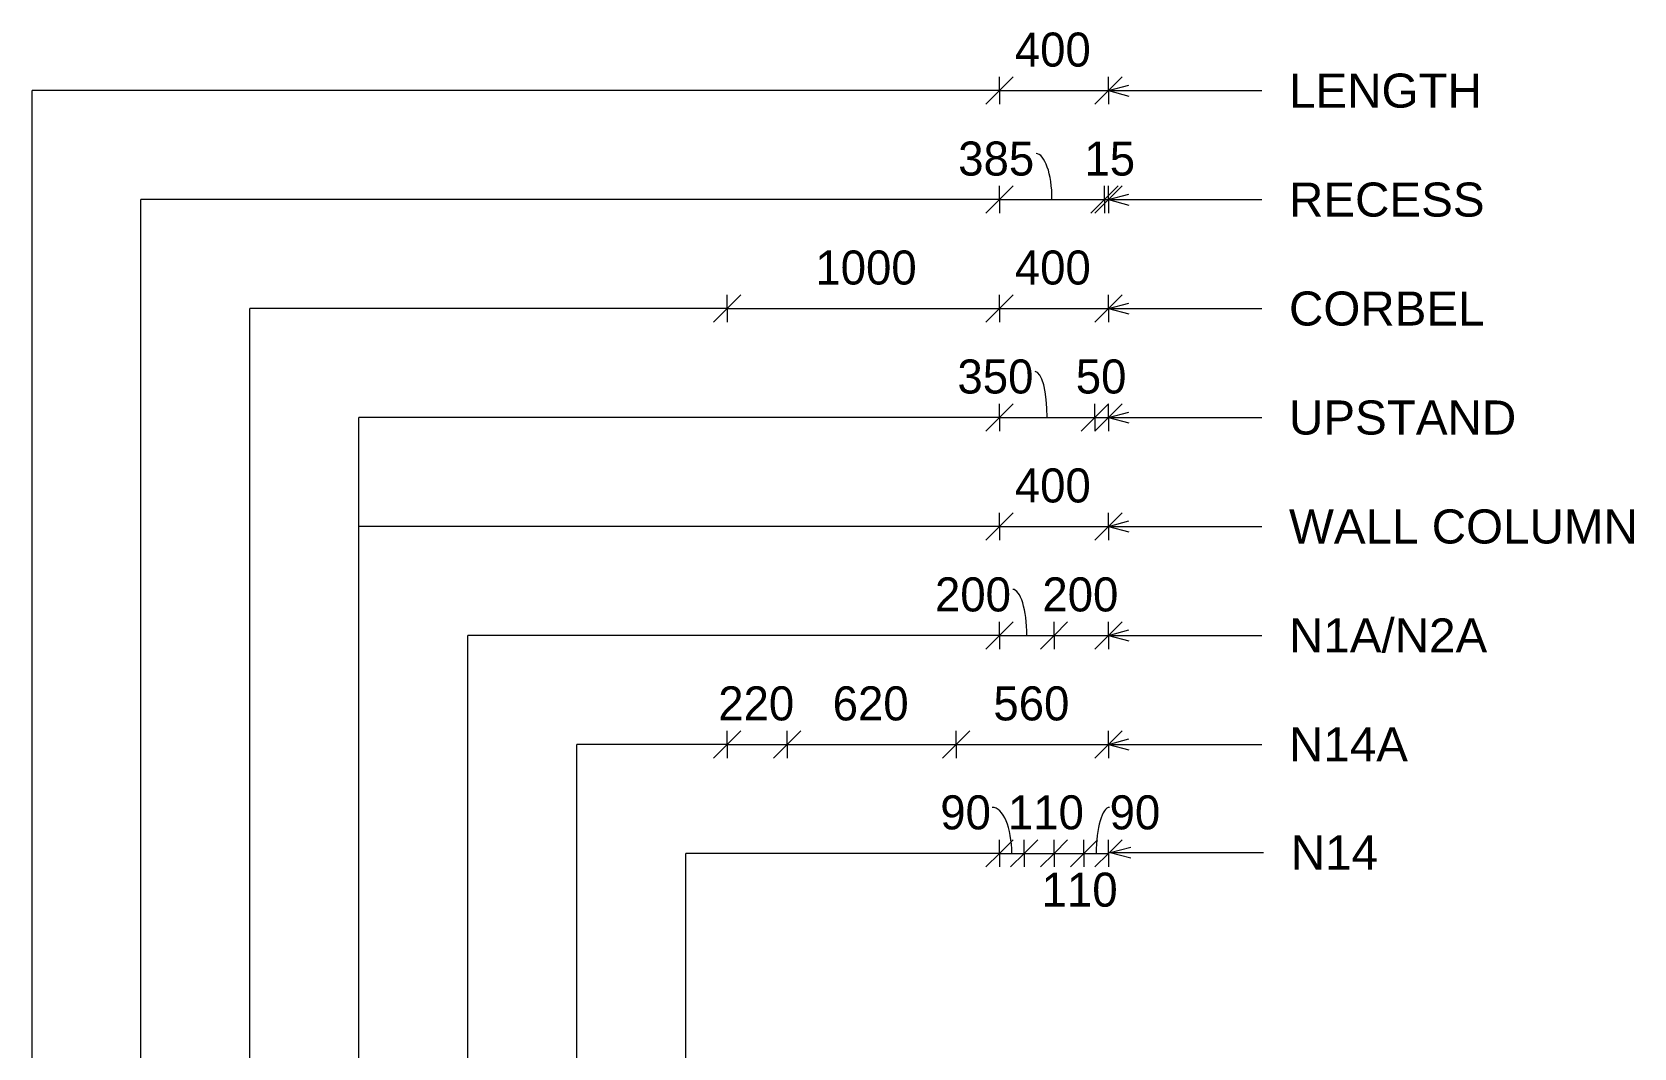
# Model space of a CAD drawing. Header units: millimetres. Extents: x 8947 to 23851, y -1969 to 15078.
# Drawn here: x 9162 to 15043, y 4633 to 8363 of the extents above; entities that cross this region are included whole.
import ezdxf

# ---------------------------------------------------------------- set-up
doc = ezdxf.new("R2010")
doc.units = ezdxf.units.MM
for name, color, linetype, lineweight in [('A-ANNO-DIMS', 211, 'Continuous', 9), ('A-ANNO-DIMS-50', 211, 'Continuous', 9), ('A-DETL-MBND', 5, 'Continuous', 18), ('G-ANNO-TEXT', 231, 'Continuous', 9)]:
    doc.layers.add(name, color=color, linetype=linetype, lineweight=lineweight)
doc.styles.add('Arial', font='arial.ttf', dxfattribs={"height": 125})
doc.styles.add('Nirmala UI Semilight', font='NirmalaS.ttf', dxfattribs={"height": 125})
doc.dimstyles.new('Arrow_Filled_-_2_5_NI_UI', dxfattribs={"dimscale": 304.8, "dimtxt": 130.920493, "dimasz": 0.328084, "dimexe": 0.164042, "dimexo": 0.0625, "dimgap": 0.164042, "dimtad": 1, "dimdec": 0, "dimzin": 0, "dimdsep": 46, "dimtxsty": 'Nirmala UI Semilight', "dimblk1": 'OBLIQUE', "dimblk2": 'OBLIQUE', "dimsah": 1, "dimcen": 0.09, "dimazin": 0, "dimtfac": 1, "dimtdec": 4, "dimtix": 1, "dimtmove": 1, "dimatfit": 3, "dimfxl": 0.164042, "dimfxlon": 1, "dimtvp": 1, "dimtolj": 1, "dimtzin": 0, "dimarcsym": 2})
doc.dimstyles.new('Arrow_Filled_-_2_5_NI_UI_1', dxfattribs={"dimscale": 304.8, "dimtxt": 130.920493, "dimasz": 0.328084, "dimexe": 0.164042, "dimexo": 0.0625, "dimgap": 0.164042, "dimtad": 1, "dimdec": 0, "dimzin": 0, "dimdsep": 46, "dimtxsty": 'Nirmala UI Semilight', "dimblk1": 'OBLIQUE', "dimblk2": 'OBLIQUE', "dimsah": 1, "dimcen": 0.09, "dimazin": 0, "dimtfac": 1, "dimtdec": 4, "dimtix": 1, "dimtmove": 0, "dimatfit": 3, "dimfxl": 0.164042, "dimfxlon": 1, "dimtvp": 1, "dimtolj": 1, "dimtzin": 0, "dimarcsym": 2})
doc.dimstyles.new('Arrow_Filled_-_2_5_NI_UI_2', dxfattribs={"dimscale": 304.8, "dimtxt": 130.920493, "dimasz": 0.328084, "dimexe": 0.164042, "dimexo": 0.0625, "dimgap": 0.164042, "dimtad": 1, "dimdec": 0, "dimzin": 0, "dimdsep": 46, "dimtxsty": 'Nirmala UI Semilight', "dimblk1": 'OBLIQUE', "dimblk2": 'OBLIQUE', "dimsah": 1, "dimcen": 0.09, "dimazin": 0, "dimtfac": 1, "dimtdec": 4, "dimtix": 1, "dimtmove": 2, "dimatfit": 3, "dimfxl": 0.164042, "dimfxlon": 1, "dimtvp": 1, "dimtolj": 1, "dimtzin": 0, "dimarcsym": 2})

# ---------------------------------------------------------------- blocks, each defined once
blk = doc.blocks.new('DIMBLOCK1-Elevation Right1')
at = {"layer": 'A-ANNO-DIMS-50'}
for p, q in [((12713.8, 5347.6), (12763.8, 5397.6)), ((12713.8, 5347.6), (12713.8, 5397.6)), ((12803.8, 5347.6), (12853.8, 5397.6)), ((12803.8, 5347.6), (12803.8, 5397.6)), ((12713.8, 5347.6), (12663.8, 5297.6)), ((12713.8, 5347.6), (12803.8, 5347.6)), ((12713.8, 5347.6), (12713.8, 5297.6)), ((12803.8, 5347.6), (12753.8, 5297.6)), ((12803.8, 5347.6), (12803.8, 5297.6))]:
    blk.add_line(p, q, dxfattribs=at)
blk.add_ellipse((12686.7, 5347.6), major_axis=(0, 169), ratio=0.426753, start_param=4.712389, end_param=6.283185, dxfattribs=at)
at = {"layer": 'A-ANNO-DIMS-50', "color": 0, "insert": (12496.2, 5560.7), "char_height": 125, "width": 228.516, "attachment_point": 1, "line_spacing_factor": 1.142579, "style": 'Nirmala UI Semilight'}
blk.add_mtext('90', dxfattribs=at)
blk = doc.blocks.new('_Oblique')
at = {"color": 0, "linetype": 'ByBlock', "lineweight": -2}
blk.add_line((-0.5, -0.5), (0.5, 0.5), dxfattribs=at)
blk = doc.blocks.new('DIMBLOCK2-Elevation Right1')
at = {"layer": 'A-ANNO-DIMS-50'}
for p, q in [((12803.8, 5347.6), (12853.8, 5397.6)), ((12803.8, 5347.6), (12803.8, 5397.6)), ((12913.8, 5347.6), (12963.8, 5397.6)), ((12913.8, 5347.6), (12913.8, 5397.6)), ((12803.8, 5347.6), (12753.8, 5297.6)), ((12803.8, 5347.6), (12913.8, 5347.6)), ((12803.8, 5347.6), (12803.8, 5297.6)), ((12913.8, 5347.6), (12863.8, 5297.6)), ((12913.8, 5347.6), (12913.8, 5297.6))]:
    blk.add_line(p, q, dxfattribs=at)
at = {"layer": 'A-ANNO-DIMS-50', "color": 0, "insert": (12744.5, 5560.7), "char_height": 125, "width": 274.219, "attachment_point": 1, "line_spacing_factor": 1.142579, "style": 'Nirmala UI Semilight'}
blk.add_mtext('110', dxfattribs=at)
blk = doc.blocks.new('DIMBLOCK3-Elevation Right1')
at = {"layer": 'A-ANNO-DIMS-50'}
for p, q in [((12913.8, 5347.6), (12963.8, 5397.6)), ((12913.8, 5347.6), (12913.8, 5397.6)), ((13023.7, 5347.6), (13073.7, 5397.6)), ((13023.7, 5347.6), (13023.7, 5397.6)), ((12913.8, 5347.6), (12863.8, 5297.6)), ((12913.8, 5347.6), (13023.7, 5347.6)), ((12913.8, 5347.6), (12913.8, 5297.6)), ((13023.7, 5347.6), (12973.7, 5297.6)), ((13023.7, 5347.6), (13023.7, 5297.6))]:
    blk.add_line(p, q, dxfattribs=at)
at = {"layer": 'A-ANNO-DIMS-50', "color": 0, "insert": (12868.4, 5276.9), "char_height": 125, "width": 274.219, "attachment_point": 1, "line_spacing_factor": 1.142579, "style": 'Nirmala UI Semilight'}
blk.add_mtext('110', dxfattribs=at)
blk = doc.blocks.new('DIMBLOCK4-Elevation Right1')
at = {"layer": 'A-ANNO-DIMS-50'}
for p, q in [((13023.7, 5347.6), (13073.7, 5397.6)), ((13023.7, 5347.6), (13023.7, 5397.6)), ((13113.8, 5347.6), (13163.8, 5397.6)), ((13113.8, 5347.6), (13113.8, 5397.6)), ((13023.7, 5347.6), (12973.7, 5297.6)), ((13023.7, 5347.6), (13113.8, 5347.6)), ((13023.7, 5347.6), (13023.7, 5297.6)), ((13113.8, 5347.6), (13063.8, 5297.6)), ((13113.8, 5347.6), (13113.8, 5297.6))]:
    blk.add_line(p, q, dxfattribs=at)
blk.add_ellipse((13117.8, 5347.6), major_axis=(0, 169), ratio=0.290123, start_param=0, end_param=1.570796, dxfattribs=at)
at = {"layer": 'A-ANNO-DIMS-50', "color": 0, "insert": (13117.8, 5560.7), "char_height": 125, "width": 228.516, "attachment_point": 1, "line_spacing_factor": 1.142579, "style": 'Nirmala UI Semilight'}
blk.add_mtext('90', dxfattribs=at)
blk = doc.blocks.new('DIMBLOCK5-Elevation Right1')
at = {"layer": 'A-ANNO-DIMS-50'}
for p, q in [((11713.8, 5747.6), (11763.8, 5797.6)), ((11713.8, 5747.6), (11713.8, 5797.6)), ((11933.8, 5747.6), (11983.8, 5797.6)), ((11933.8, 5747.6), (11933.8, 5797.6)), ((11713.8, 5747.6), (11663.8, 5697.6)), ((11713.8, 5747.6), (11933.8, 5747.6)), ((11713.8, 5747.6), (11713.8, 5697.6)), ((11933.8, 5747.6), (11883.8, 5697.6)), ((11933.8, 5747.6), (11933.8, 5697.6))]:
    blk.add_line(p, q, dxfattribs=at)
at = {"layer": 'A-ANNO-DIMS-50', "color": 0, "insert": (11681, 5960.7), "char_height": 125, "width": 342.774, "attachment_point": 1, "line_spacing_factor": 1.142579, "style": 'Nirmala UI Semilight'}
blk.add_mtext('220', dxfattribs=at)
blk = doc.blocks.new('DIMBLOCK6-Elevation Right1')
at = {"layer": 'A-ANNO-DIMS-50'}
for p, q in [((11933.8, 5747.6), (11983.8, 5797.6)), ((11933.8, 5747.6), (11933.8, 5797.6)), ((12554.1, 5747.6), (12604.1, 5797.6)), ((12554.1, 5747.6), (12554.1, 5797.6)), ((11933.8, 5747.6), (11883.8, 5697.6)), ((11933.8, 5747.6), (12554.1, 5747.6)), ((11933.8, 5747.6), (11933.8, 5697.6)), ((12554.1, 5747.6), (12504.1, 5697.6)), ((12554.1, 5747.6), (12554.1, 5697.6))]:
    blk.add_line(p, q, dxfattribs=at)
at = {"layer": 'A-ANNO-DIMS-50', "color": 0, "insert": (12101.2, 5960.7), "char_height": 125, "width": 342.774, "attachment_point": 1, "line_spacing_factor": 1.142579, "style": 'Nirmala UI Semilight'}
blk.add_mtext('620', dxfattribs=at)
blk = doc.blocks.new('DIMBLOCK7-Elevation Right1')
at = {"layer": 'A-ANNO-DIMS-50'}
for p, q in [((12554.1, 5747.6), (12604.1, 5797.6)), ((12554.1, 5747.6), (12554.1, 5797.6)), ((13113.8, 5747.6), (13163.8, 5797.6)), ((13113.8, 5747.6), (13113.8, 5797.6)), ((12554.1, 5747.6), (12504.1, 5697.6)), ((12554.1, 5747.6), (13113.8, 5747.6)), ((12554.1, 5747.6), (12554.1, 5697.6)), ((13113.8, 5747.6), (13063.8, 5697.6)), ((13113.8, 5747.6), (13113.8, 5697.6))]:
    blk.add_line(p, q, dxfattribs=at)
at = {"layer": 'A-ANNO-DIMS-50', "color": 0, "insert": (12691.2, 5960.7), "char_height": 125, "width": 342.774, "attachment_point": 1, "line_spacing_factor": 1.142579, "style": 'Nirmala UI Semilight'}
blk.add_mtext('560', dxfattribs=at)
blk = doc.blocks.new('DIMBLOCK8-Elevation Right1')
at = {"layer": 'A-ANNO-DIMS-50'}
for p, q in [((12713.8, 6547.6), (12763.8, 6597.6)), ((12713.8, 6547.6), (12713.8, 6597.6)), ((13113.8, 6547.6), (13163.8, 6597.6)), ((13113.8, 6547.6), (13113.8, 6597.6)), ((12713.8, 6547.6), (12663.8, 6497.6)), ((12713.8, 6547.6), (13113.8, 6547.6)), ((12713.8, 6547.6), (12713.8, 6497.6)), ((13113.8, 6547.6), (13063.8, 6497.6)), ((13113.8, 6547.6), (13113.8, 6497.6))]:
    blk.add_line(p, q, dxfattribs=at)
at = {"layer": 'A-ANNO-DIMS-50', "color": 0, "insert": (12769.8, 6760.7), "char_height": 125, "width": 345.63, "attachment_point": 1, "line_spacing_factor": 1.142579, "style": 'Nirmala UI Semilight'}
blk.add_mtext('400', dxfattribs=at)
blk = doc.blocks.new('DIMBLOCK9-Elevation Right1')
at = {"layer": 'A-ANNO-DIMS-50'}
for p, q in [((12713.8, 6947.6), (12663.8, 6897.6)), ((12713.8, 6947.6), (12763.8, 6997.6)), ((12713.8, 6947.6), (12713.8, 6997.6)), ((12713.8, 6947.6), (13063.8, 6947.6)), ((12713.8, 6947.6), (12713.8, 6897.6)), ((13063.8, 6947.6), (13013.8, 6897.6)), ((13063.8, 6947.6), (13113.8, 6997.6)), ((13063.8, 6947.6), (13063.8, 6997.6)), ((13063.8, 6947.6), (13063.8, 6897.6))]:
    blk.add_line(p, q, dxfattribs=at)
blk.add_ellipse((12844.8, 6947.6), major_axis=(0, 169), ratio=0.260208, start_param=4.712389, end_param=6.283185, dxfattribs=at)
at = {"layer": 'A-ANNO-DIMS-50', "color": 0, "insert": (12559.2, 7160.7), "char_height": 125, "width": 342.774, "attachment_point": 1, "line_spacing_factor": 1.142579, "style": 'Nirmala UI Semilight'}
blk.add_mtext('350', dxfattribs=at)
blk = doc.blocks.new('DIMBLOCK10-Elevation Right1')
at = {"layer": 'A-ANNO-DIMS-50'}
for p, q in [((13063.8, 6947.6), (13013.8, 6897.6)), ((13063.8, 6947.6), (13113.8, 6997.6)), ((13063.8, 6947.6), (13063.8, 6997.6)), ((13063.8, 6947.6), (13113.8, 6947.6)), ((13113.8, 6947.6), (13063.8, 6897.6)), ((13063.8, 6947.6), (13063.8, 6897.6)), ((13113.8, 6947.6), (13163.8, 6997.6)), ((13113.8, 6947.6), (13113.8, 6997.6)), ((13113.8, 6947.6), (13113.8, 6897.6))]:
    blk.add_line(p, q, dxfattribs=at)
at = {"layer": 'A-ANNO-DIMS-50', "color": 0, "insert": (12993.6, 7160.7), "char_height": 125, "width": 228.516, "attachment_point": 1, "line_spacing_factor": 1.142579, "style": 'Nirmala UI Semilight'}
blk.add_mtext('50', dxfattribs=at)
blk = doc.blocks.new('DIMBLOCK11-Elevation Right1')
at = {"layer": 'A-ANNO-DIMS-50'}
for p, q in [((11713.8, 7347.6), (11763.8, 7397.6)), ((11713.8, 7347.6), (11713.8, 7397.6)), ((12713.8, 7347.6), (12763.8, 7397.6)), ((12713.8, 7347.6), (12713.8, 7397.6)), ((11713.8, 7347.6), (11663.8, 7297.6)), ((11713.8, 7347.6), (12713.8, 7347.6)), ((11713.8, 7347.6), (11713.8, 7297.6)), ((12713.8, 7347.6), (12663.8, 7297.6)), ((12713.8, 7347.6), (12713.8, 7297.6))]:
    blk.add_line(p, q, dxfattribs=at)
at = {"layer": 'A-ANNO-DIMS-50', "color": 0, "insert": (12037.7, 7560.7), "char_height": 125, "width": 422.754, "attachment_point": 1, "line_spacing_factor": 1.142579, "style": 'Nirmala UI Semilight'}
blk.add_mtext('1000', dxfattribs=at)
blk = doc.blocks.new('DIMBLOCK12-Elevation Right1')
at = {"layer": 'A-ANNO-DIMS-50'}
for p, q in [((12713.8, 7347.6), (12763.8, 7397.6)), ((12713.8, 7347.6), (12713.8, 7397.6)), ((13113.8, 7347.6), (13163.8, 7397.6)), ((13113.8, 7347.6), (13113.8, 7397.6)), ((12713.8, 7347.6), (12663.8, 7297.6)), ((12713.8, 7347.6), (13113.8, 7347.6)), ((12713.8, 7347.6), (12713.8, 7297.6)), ((13113.8, 7347.6), (13063.8, 7297.6)), ((13113.8, 7347.6), (13113.8, 7297.6))]:
    blk.add_line(p, q, dxfattribs=at)
at = {"layer": 'A-ANNO-DIMS-50', "color": 0, "insert": (12769.8, 7560.7), "char_height": 125, "width": 345.63, "attachment_point": 1, "line_spacing_factor": 1.142579, "style": 'Nirmala UI Semilight'}
blk.add_mtext('400', dxfattribs=at)
blk = doc.blocks.new('DIMBLOCK13-Elevation Right1')
at = {"layer": 'A-ANNO-DIMS-50'}
for p, q in [((12713.8, 7747.6), (12763.8, 7797.6)), ((12713.8, 7747.6), (12713.8, 7797.6)), ((13098.8, 7747.6), (13148.8, 7797.6)), ((13098.8, 7747.6), (13098.8, 7797.6)), ((12713.8, 7747.6), (12663.8, 7697.6)), ((12713.8, 7747.6), (13098.8, 7747.6)), ((12713.8, 7747.6), (12713.8, 7697.6)), ((13098.8, 7747.6), (13048.8, 7697.6)), ((13098.8, 7747.6), (13098.8, 7697.6))]:
    blk.add_line(p, q, dxfattribs=at)
blk.add_ellipse((12847.7, 7747.6), major_axis=(0, 169), ratio=0.346649, start_param=4.712389, end_param=6.283185, dxfattribs=at)
at = {"layer": 'A-ANNO-DIMS-50', "color": 0, "insert": (12562.1, 7960.7), "char_height": 125, "width": 342.774, "attachment_point": 1, "line_spacing_factor": 1.142579, "style": 'Nirmala UI Semilight'}
blk.add_mtext('385', dxfattribs=at)
blk = doc.blocks.new('DIMBLOCK14-Elevation Right1')
at = {"layer": 'A-ANNO-DIMS-50'}
for p, q in [((13098.8, 7747.6), (13148.8, 7797.6)), ((13098.8, 7747.6), (13098.8, 7797.6)), ((13113.8, 7747.6), (13163.8, 7797.6)), ((13113.8, 7747.6), (13113.8, 7797.6)), ((13098.8, 7747.6), (13048.8, 7697.6)), ((13113.8, 7747.6), (13063.8, 7697.6)), ((13098.8, 7747.6), (13113.8, 7747.6)), ((13098.8, 7747.6), (13098.8, 7697.6)), ((13113.8, 7747.6), (13113.8, 7697.6))]:
    blk.add_line(p, q, dxfattribs=at)
at = {"layer": 'A-ANNO-DIMS-50', "color": 0, "insert": (13025.4, 7960.7), "char_height": 125, "width": 194.238, "attachment_point": 1, "line_spacing_factor": 1.142579, "style": 'Nirmala UI Semilight'}
blk.add_mtext('15', dxfattribs=at)
blk = doc.blocks.new('DIMBLOCK15-Elevation Right1')
at = {"layer": 'A-ANNO-DIMS-50'}
for p, q in [((12713.8, 6147.6), (12763.8, 6197.6)), ((12713.8, 6147.6), (12713.8, 6197.6)), ((12913.8, 6147.6), (12963.8, 6197.6)), ((12913.8, 6147.6), (12913.8, 6197.6)), ((12713.8, 6147.6), (12663.8, 6097.6)), ((12713.8, 6147.6), (12913.8, 6147.6)), ((12713.8, 6147.6), (12713.8, 6097.6)), ((12913.8, 6147.6), (12863.8, 6097.6)), ((12913.8, 6147.6), (12913.8, 6097.6))]:
    blk.add_line(p, q, dxfattribs=at)
blk.add_ellipse((12762.5, 6147.6), major_axis=(0, 169), ratio=0.303784, start_param=4.712389, end_param=6.283185, dxfattribs=at)
at = {"layer": 'A-ANNO-DIMS-50', "color": 0, "insert": (12476.8, 6360.7), "char_height": 125, "width": 342.774, "attachment_point": 1, "line_spacing_factor": 1.142579, "style": 'Nirmala UI Semilight'}
blk.add_mtext('200', dxfattribs=at)
blk = doc.blocks.new('DIMBLOCK16-Elevation Right1')
at = {"layer": 'A-ANNO-DIMS-50'}
for p, q in [((12913.8, 6147.6), (12963.8, 6197.6)), ((12913.8, 6147.6), (12913.8, 6197.6)), ((13113.8, 6147.6), (13163.8, 6197.6)), ((13113.8, 6147.6), (13113.8, 6197.6)), ((12913.8, 6147.6), (12863.8, 6097.6)), ((12913.8, 6147.6), (13113.8, 6147.6)), ((12913.8, 6147.6), (12913.8, 6097.6)), ((13113.8, 6147.6), (13063.8, 6097.6)), ((13113.8, 6147.6), (13113.8, 6097.6))]:
    blk.add_line(p, q, dxfattribs=at)
at = {"layer": 'A-ANNO-DIMS-50', "color": 0, "insert": (12871, 6360.7), "char_height": 125, "width": 342.774, "attachment_point": 1, "line_spacing_factor": 1.142579, "style": 'Nirmala UI Semilight'}
blk.add_mtext('200', dxfattribs=at)
blk = doc.blocks.new('DIMBLOCK17-Elevation Right1')
at = {"layer": 'A-ANNO-DIMS-50'}
for p, q in [((12713.8, 8147.6), (12763.8, 8197.6)), ((12713.8, 8147.6), (12713.8, 8197.6)), ((13113.8, 8147.6), (13163.8, 8197.6)), ((13113.8, 8147.6), (13113.8, 8197.6)), ((12713.8, 8147.6), (12663.8, 8097.6)), ((12713.8, 8147.6), (13113.8, 8147.6)), ((12713.8, 8147.6), (12713.8, 8097.6)), ((13113.8, 8147.6), (13063.8, 8097.6)), ((13113.8, 8147.6), (13113.8, 8097.6))]:
    blk.add_line(p, q, dxfattribs=at)
at = {"layer": 'A-ANNO-DIMS-50', "color": 0, "insert": (12769.8, 8360.7), "char_height": 125, "width": 345.63, "attachment_point": 1, "line_spacing_factor": 1.142579, "style": 'Nirmala UI Semilight'}
blk.add_mtext('400', dxfattribs=at)

msp = doc.modelspace()

# ---------------------------------------------------------------- linework, layer by layer
at = {"layer": 'A-DETL-MBND'}
for p, q in [((9162, 3660), (9162, 8147.6)), ((12713.8, 8147.6), (9162, 8147.6)), ((9562, 3660), (9562, 7747.6)), ((12713.8, 7747.6), (9562, 7747.6)), ((9962, 3660), (9962, 7347.6)), ((11713.8, 7347.6), (9962, 7347.6)), ((10362, 3660), (10362, 6947.6)), ((12713.8, 6947.6), (10362, 6947.6)), ((12713.8, 6547.6), (10362, 6547.6)), ((10762, 3660), (10762, 6147.6)), ((12713.8, 6147.6), (10762, 6147.6)), ((11162, 3660), (11162, 5747.6)), ((11713.8, 5747.6), (11162, 5747.6)), ((11562, 3660), (11562, 5347.6)), ((12713.8, 5347.6), (11562, 5347.6))]:
    msp.add_line(p, q, dxfattribs=at)
at = {"layer": 'G-ANNO-TEXT', "color": 7}
for p, q in [((13113.8, 8147.6), (13188.8, 8167.7)), ((13113.8, 8147.6), (13188.8, 8127.6)), ((13113.8, 8147.6), (13676.3, 8147.6)), ((13113.8, 7747.6), (13188.8, 7767.7)), ((13113.8, 7747.6), (13188.8, 7727.6)), ((13113.8, 7747.6), (13676.3, 7747.6)), ((13113.8, 7347.6), (13188.8, 7367.7)), ((13113.8, 7347.6), (13188.8, 7327.6)), ((13113.8, 7347.6), (13676.3, 7347.6)), ((13113.8, 6947.6), (13188.8, 6967.7)), ((13113.8, 6947.6), (13188.8, 6927.6)), ((13113.8, 6947.6), (13676.3, 6947.6)), ((13113.8, 6547.6), (13188.8, 6567.7)), ((13113.8, 6547.6), (13188.8, 6527.6)), ((13113.8, 6547.6), (13676.3, 6547.6)), ((13113.8, 6147.6), (13188.8, 6167.7)), ((13113.8, 6147.6), (13188.8, 6127.6)), ((13113.8, 6147.6), (13676.3, 6147.6)), ((13113.8, 5747.6), (13188.8, 5767.7)), ((13113.8, 5747.6), (13188.8, 5727.6)), ((13113.8, 5747.6), (13676.3, 5747.6)), ((13120.1, 5350.8), (13195.1, 5370.9)), ((13120.1, 5350.8), (13195.1, 5330.7)), ((13120.1, 5350.8), (13682.6, 5350.8))]:
    msp.add_line(p, q, dxfattribs=at)

# ---------------------------------------------------------------- texts
at = {"layer": 'G-ANNO-TEXT', "color": 7, "char_height": 125, "attachment_point": 1, "rotation": 359.9997, "style": 'Arial'}
for s, insert, width in [('LENGTH', (13776.3, 8210.1), 857.806), ('RECESS', (13776.3, 7810.1), 865.822), ('CORBEL', (13776.3, 7410.1), 865.822), ('UPSTAND', (13776.3, 7010.1), 1010.126), ('WALL COLUMN', (13776.3, 6610.1), 1551.265), ('N1A/N2A', (13776.3, 6210.1), 877.848), ('N14A', (13776.3, 5810.1), 525.105), ('N14', (13782.6, 5413.3), 384.81)]:
    msp.add_mtext(s, dxfattribs=dict(at, insert=insert, width=width))

# ---------------------------------------------------------------- dimensions: what is measured, and where the dimension line sits
at = {"layer": 'A-ANNO-DIMS'}
for base, p1, p2, override, picture, middle in [((13113.8, 8147.6), (12713.8, 8097.6), (13113.8, 8097.6), {"dimpost": '<>', "dimfxl": 400}, 'DIMBLOCK17-Elevation Right1', (12913.8, 8262.2)), ((13113.8, 7747.6), (13098.8, 7697.6), (13113.8, 7697.6), {"dimpost": '<>', "dimfxl": 15}, 'DIMBLOCK14-Elevation Right1', (13106.3, 7862.6)), ((12713.8, 7347.6), (11713.8, 7297.6), (12713.8, 7297.6), {"dimpost": '<>', "dimfxl": 1000}, 'DIMBLOCK11-Elevation Right1', (12213.8, 7462.6)), ((13113.8, 7347.6), (12713.8, 7297.6), (13113.8, 7297.6), {"dimpost": '<>', "dimfxl": 400}, 'DIMBLOCK12-Elevation Right1', (12913.8, 7462.2)), ((13113.8, 6947.6), (13063.8, 6897.6), (13113.8, 6897.6), {"dimpost": '<>', "dimfxl": 50}, 'DIMBLOCK10-Elevation Right1', (13088.8, 7062.2)), ((13113.8, 6547.6), (12713.8, 6497.6), (13113.8, 6497.6), {"dimpost": '<>', "dimfxl": 400}, 'DIMBLOCK8-Elevation Right1', (12913.8, 6662.2)), ((13113.8, 6147.6), (12913.8, 6097.6), (13113.8, 6097.6), {"dimpost": '<>', "dimfxl": 200.000926}, 'DIMBLOCK16-Elevation Right1', (13013.8, 6262.2)), ((11933.8, 5747.6), (11713.8, 5697.6), (11933.8, 5697.6), {"dimpost": '<>', "dimfxl": 220}, 'DIMBLOCK5-Elevation Right1', (11823.8, 5862.2)), ((12554.1, 5747.6), (11933.8, 5697.6), (12554.1, 5697.6), {"dimpost": '<>', "dimfxl": 620.341385}, 'DIMBLOCK6-Elevation Right1', (12244, 5862.3)), ((13113.8, 5747.6), (12554.1, 5697.6), (13113.8, 5697.6), {"dimpost": '<>', "dimfxl": 559.658615}, 'DIMBLOCK7-Elevation Right1', (12834, 5862.3)), ((12913.8, 5347.6), (12803.8, 5297.6), (12913.8, 5297.6), {"dimpost": '<>', "dimfxl": 110}, 'DIMBLOCK2-Elevation Right1', (12858.8, 5462.6))]:
    dim = msp.add_linear_dim(base=base, p1=p1, p2=p2, dimstyle='Arrow_Filled_-_2_5_NI_UI_1', override=override, dxfattribs=at)
    dim.commit()
    dim.dimension.update_dxf_attribs({"geometry": picture, "text_midpoint": middle})
for base, p1, p2, dimstyle, override, picture, middle in [((13098.8, 7747.6), (12713.8, 7697.6), (13098.8, 7697.6), 'Arrow_Filled_-_2_5_NI_UI', {"dimpost": '<>', "dimfxl": 385}, 'DIMBLOCK13-Elevation Right1', (12733.5, 7877.4)), ((13063.8, 6947.6), (12713.8, 6897.6), (13063.8, 6897.6), 'Arrow_Filled_-_2_5_NI_UI', {"dimpost": '<>', "dimfxl": 350}, 'DIMBLOCK9-Elevation Right1', (12730.6, 7077.4)), ((12913.8, 6147.6), (12713.8, 6097.6), (12913.8, 6097.6), 'Arrow_Filled_-_2_5_NI_UI', {"dimpost": '<>', "dimfxl": 199.999074}, 'DIMBLOCK15-Elevation Right1', (12648.2, 6277.4)), ((12803.8, 5347.6), (12713.8, 5297.6), (12803.8, 5297.6), 'Arrow_Filled_-_2_5_NI_UI', {"dimpost": '<>', "dimfxl": 90}, 'DIMBLOCK1-Elevation Right1', (12610.5, 5477.4)), ((13113.8, 5347.6), (13023.7, 5297.6), (13113.8, 5297.6), 'Arrow_Filled_-_2_5_NI_UI', {"dimpost": '<>', "dimfxl": 90.057026}, 'DIMBLOCK4-Elevation Right1', (13232.1, 5477.4)), ((13023.7, 5347.6), (12913.8, 5297.6), (13023.7, 5297.6), 'Arrow_Filled_-_2_5_NI_UI_2', {"dimpost": '<>', "dimfxl": 109.942974}, 'DIMBLOCK3-Elevation Right1', (13005.5, 5193.5))]:
    dim = msp.add_linear_dim(base=base, p1=p1, p2=p2, dimstyle=dimstyle, override=override, dxfattribs=at)
    dim.commit()
    dim.dimension.update_dxf_attribs({"geometry": picture, "text_midpoint": middle, "dimtype": 160})

doc.saveas('drawing.dxf')
